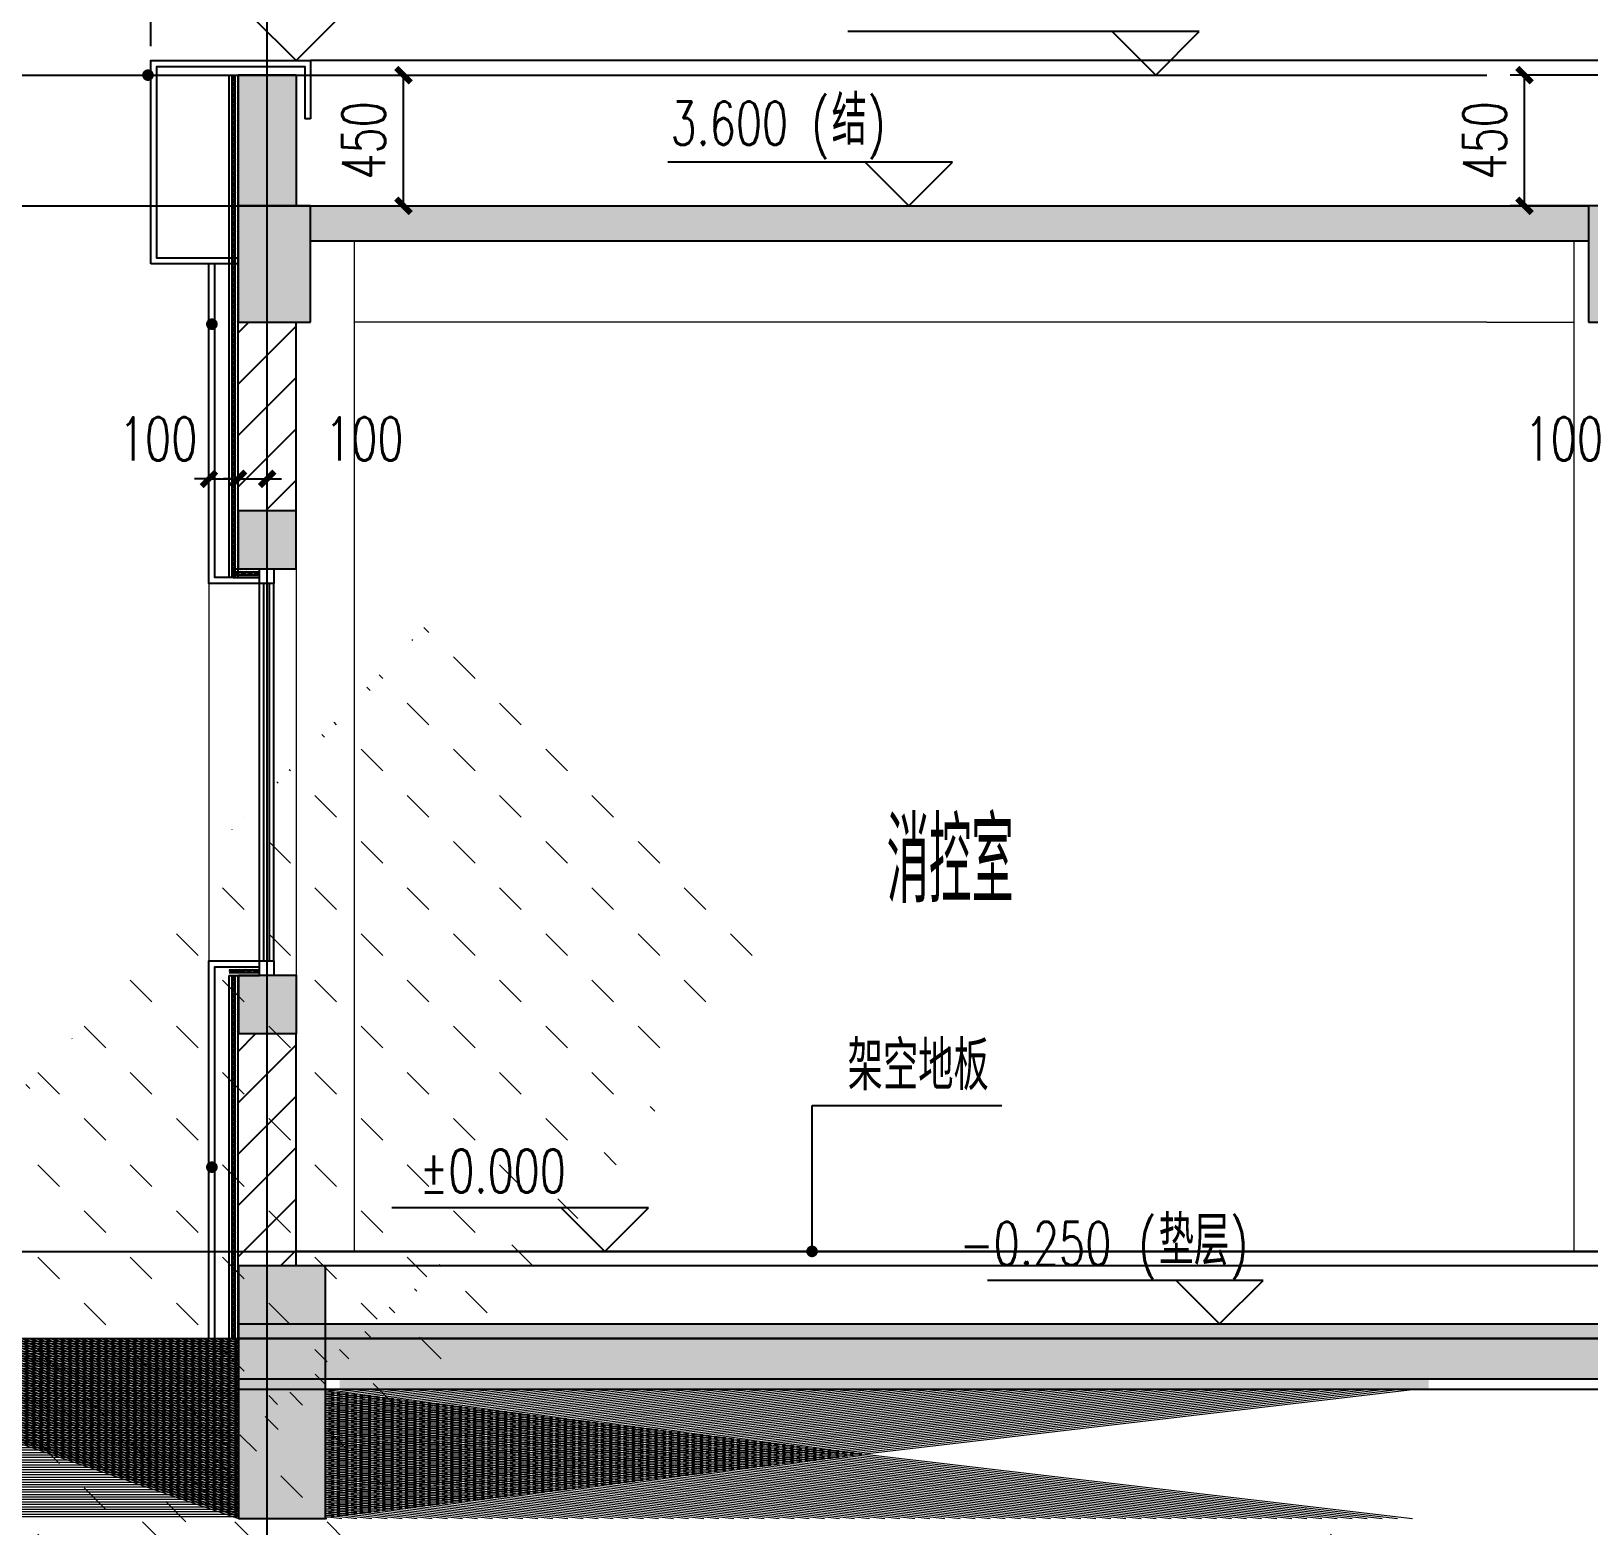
# Model space of a CAD drawing. Extents: x -2377130 to 293730, y -2 to 754590.
# Drawn here: x -2318022 to -2312659, y 516292 to 521439 of the extents above; entities that cross this region are included whole.
import ezdxf

# ---------------------------------------------------------------- set-up
doc = ezdxf.new("R2010")
doc.units = 0
doc.header["$LTSCALE"] = 1000
doc.header["$MEASUREMENT"] = 0
doc.linetypes.add('DOTE', pattern=[2.4200000000000004, 2, -0.2, 0.02, -0.2])
doc.layers.get('Defpoints').update_dxf_attribs({"color": 210})
for name, color, linetype in [('A-AXIS-DOTE', 14, 'DOTE'), ('A-AXIS-DP', 126, 'Continuous'), ('A-AXIS-ELEV', 4, 'Continuous'), ('A-COLS', 6, 'Continuous'), ('A-CURTAIN', 134, 'Continuous'), ('A-HATCH-1', 252, 'Continuous'), ('A-HATCH-2', 251, 'Continuous'), ('A-LIN-V', 9, 'Continuous'), ('A-SFCE', 30, 'Continuous'), ('A-TEXT', 61, 'Continuous'), ('A-WINDOW', 140, 'Continuous'), ('A-云线', 50, 'Continuous'), ('AS-COLN', 6, 'Continuous'), ('AS-WALL', 40, 'Continuous'), ('DIM_SYMB', 3, 'Continuous'), ('PUB_HATCH', 8, 'Continuous'), ('PUB_TEXT', 7, 'Continuous')]:
    doc.layers.add(name, color=color, linetype=linetype)
doc.layers.add('A-WALL-HATCH', color=8, linetype='Continuous', lineweight=13)
doc.styles.add('_TCH_DIM', font='SIMPLEX', dxfattribs={"bigfont": 'GBCBIG'})
doc.styles.add('_TCH_DIM_T3', font='SIMPLEX', dxfattribs={"width": 0.7058823529411765, "bigfont": 'GBCBIG'})
doc.styles.add('_TCH_SPACE', font='SIMPLEX', dxfattribs={"height": 5, "bigfont": 'GBCBIG'})
doc.dimstyles.new('_TCH_ARCH&&50', dxfattribs={"dimtxt": 148.75, "dimasz": 50, "dimexe": 50, "dimexo": 50, "dimgap": 63.12500000000001, "dimtad": 1, "dimdec": 0, "dimzin": 0, "dimdsep": 46, "dimtxsty": '_TCH_DIM_T3', "dimblk": 'ARCHTICK', "dimcen": 0.09, "dimclrt": 7, "dimazin": 2, "dimtfac": 1, "dimtdec": 0, "dimtix": 1, "dimtmove": 2, "dimatfit": 3, "dimfxl": 0, "dimtolj": 1, "dimtzin": 0, "dimarcsym": 0})
pattern_1 = [(45, (0, 89.755675), (-88.3883830036575, 88.3883830036575), [])]

# ---------------------------------------------------------------- blocks, each defined once
blk = doc.blocks.new('_ArchTick')
at = {"color": 0, "linetype": 'ByBlock', "const_width": 0.4}
blk.add_lwpolyline([(-0.5, -0.5), (0.5, 0.5)], dxfattribs=at)
blk = doc.blocks.new('*D1986')
at = {"layer": 'A-AXIS-DP', "color": 0, "lineweight": -2}
for p, q in [((-2312560.000007629, 521287.4520265248), (-2312930.00001526, 521287.4520265248)), ((-2312880.00001526, 520837.4520265248), (-2312880.00001526, 521287.4520265248)), ((-2312560.000007629, 520837.4520265248), (-2312930.00001526, 520837.4520265248))]:
    blk.add_line(p, q, dxfattribs=at)
at = {"layer": 'Defpoints', "color": 0}
for p in [(-2312880.00001526, 521287.4520265248), (-2312510.000007629, 521287.4520265248), (-2312510.000007629, 520837.4520265248)]:
    blk.add_point(p, dxfattribs=at)
at = {"layer": 'A-AXIS-DP', "color": 0, "lineweight": -2, "xscale": 50, "yscale": 50, "zscale": 50}
for p, rotation in [((-2312880.00001526, 521287.4520265248), 90), ((-2312880.00001526, 520837.4520265248), 270)]:
    blk.add_blockref('_ArchTick', p, dxfattribs=dict(at, rotation=rotation))
at = {"layer": 'A-AXIS-DP', "color": 7, "insert": (-2313017.500015259, 521062.4520265253), "char_height": 148.75, "attachment_point": 5, "rotation": 90, "style": '_TCH_DIM_T3'}
blk.add_mtext('\\A1;450', dxfattribs=at)
blk = doc.blocks.new('*D1985')
at = {"layer": 'A-AXIS-DP', "color": 0, "lineweight": -2}
for p, q in [((-2312410.000007629, 519657.4520265246), (-2312410.000007629, 519947.452026725)), ((-2312310.000007628, 519657.4520265246), (-2312310.000007628, 519947.452026725)), ((-2312410.000007629, 519897.452026725), (-2312460.000007629, 519897.452026725)), ((-2312410.000007629, 519897.452026725), (-2312310.000007628, 519897.452026725)), ((-2312310.000007628, 519897.452026725), (-2312260.000007628, 519897.452026725))]:
    blk.add_line(p, q, dxfattribs=at)
at = {"layer": 'Defpoints', "color": 0}
for p in [(-2312310.000007628, 519897.452026725), (-2312410.000007629, 519607.4520265246), (-2312310.000007628, 519607.4520265246)]:
    blk.add_point(p, dxfattribs=at)
at = {"layer": 'A-AXIS-DP', "color": 0, "lineweight": -2, "xscale": 50, "yscale": 50, "zscale": 50}
blk.add_blockref('_ArchTick', (-2312410.000007629, 519897.452026725), dxfattribs=at)
at = {"layer": 'A-AXIS-DP', "color": 0, "lineweight": -2, "xscale": 50, "yscale": 50, "zscale": 50, "rotation": 180}
blk.add_blockref('_ArchTick', (-2312310.000007628, 519897.452026725), dxfattribs=at)
at = {"layer": 'A-AXIS-DP', "color": 7, "insert": (-2312745.000015258, 520034.952026725), "char_height": 148.75, "attachment_point": 5, "style": '_TCH_DIM_T3'}
blk.add_mtext('\\A1;100', dxfattribs=at)
blk = doc.blocks.new('*D1982')
at = {"layer": 'A-AXIS-DP', "color": 0, "lineweight": -2}
for p, q in [((-2317060.00000763, 521287.4520265248), (-2316690.000000002, 521287.4520265248)), ((-2316740.000000002, 520837.4520265248), (-2316740.000000002, 521287.4520265248)), ((-2317060.00000763, 520837.4520265248), (-2316690.000000002, 520837.4520265248))]:
    blk.add_line(p, q, dxfattribs=at)
at = {"layer": 'Defpoints', "color": 0}
for p in [(-2317110.00000763, 521287.4520265248), (-2316740.000000002, 521287.4520265248), (-2317110.00000763, 520837.4520265248)]:
    blk.add_point(p, dxfattribs=at)
at = {"layer": 'A-AXIS-DP', "color": 0, "lineweight": -2, "xscale": 50, "yscale": 50, "zscale": 50}
for p, rotation in [((-2316740.000000002, 521287.4520265248), 90), ((-2316740.000000002, 520837.4520265248), 270)]:
    blk.add_blockref('_ArchTick', p, dxfattribs=dict(at, rotation=rotation))
at = {"layer": 'A-AXIS-DP', "color": 7, "insert": (-2316877.500000001, 521062.4520265253), "char_height": 148.75, "attachment_point": 5, "rotation": 90, "style": '_TCH_DIM_T3'}
blk.add_mtext('\\A1;450', dxfattribs=at)
blk = doc.blocks.new('*D1981')
at = {"layer": 'A-AXIS-DP', "color": 0, "lineweight": -2}
for p, q in [((-2317310.000007629, 519607.4520265246), (-2317310.000007629, 519947.452026725)), ((-2317210.000007628, 519607.4520265246), (-2317210.000007628, 519947.452026725)), ((-2317310.000007629, 519897.452026725), (-2317360.000007629, 519897.452026725)), ((-2317310.000007629, 519897.452026725), (-2317210.000007628, 519897.452026725)), ((-2317210.000007628, 519897.452026725), (-2317160.000007628, 519897.452026725))]:
    blk.add_line(p, q, dxfattribs=at)
at = {"layer": 'Defpoints', "color": 0}
for p in [(-2317210.000007628, 519897.452026725), (-2317310.000007629, 519557.4520265246), (-2317210.000007628, 519557.4520265246)]:
    blk.add_point(p, dxfattribs=at)
at = {"layer": 'A-AXIS-DP', "color": 0, "lineweight": -2, "xscale": 50, "yscale": 50, "zscale": 50}
blk.add_blockref('_ArchTick', (-2317310.000007629, 519897.452026725), dxfattribs=at)
at = {"layer": 'A-AXIS-DP', "color": 0, "lineweight": -2, "xscale": 50, "yscale": 50, "zscale": 50, "rotation": 180}
blk.add_blockref('_ArchTick', (-2317210.000007628, 519897.452026725), dxfattribs=at)
at = {"layer": 'A-AXIS-DP', "color": 7, "insert": (-2316875, 520034.952026725), "char_height": 148.75, "attachment_point": 5, "style": '_TCH_DIM_T3'}
blk.add_mtext('\\A1;100', dxfattribs=at)
blk = doc.blocks.new('*D1980')
at = {"layer": 'A-AXIS-DP', "color": 0, "lineweight": -2}
for p, q in [((-2317410.000007642, 519607.4520265246), (-2317410.000007642, 519947.452026725)), ((-2317310.000007629, 519607.4520265246), (-2317310.000007629, 519947.452026725)), ((-2317410.000007642, 519897.452026725), (-2317460.000007642, 519897.452026725)), ((-2317410.000007642, 519897.452026725), (-2317310.000007629, 519897.452026725)), ((-2317310.000007629, 519897.452026725), (-2317260.000007629, 519897.452026725))]:
    blk.add_line(p, q, dxfattribs=at)
at = {"layer": 'Defpoints', "color": 0}
for p in [(-2317310.000007629, 519897.452026725), (-2317410.000007642, 519557.4520265246), (-2317310.000007629, 519557.4520265246)]:
    blk.add_point(p, dxfattribs=at)
at = {"layer": 'A-AXIS-DP', "color": 0, "lineweight": -2, "xscale": 50, "yscale": 50, "zscale": 50}
blk.add_blockref('_ArchTick', (-2317410.000007642, 519897.452026725), dxfattribs=at)
at = {"layer": 'A-AXIS-DP', "color": 0, "lineweight": -2, "xscale": 50, "yscale": 50, "zscale": 50, "rotation": 180}
blk.add_blockref('_ArchTick', (-2317310.000007629, 519897.452026725), dxfattribs=at)
at = {"layer": 'A-AXIS-DP', "color": 7, "insert": (-2317585.000007642, 520034.952026725), "char_height": 148.75, "attachment_point": 5, "style": '_TCH_DIM_T3'}
blk.add_mtext('\\A1;100', dxfattribs=at)
blk = doc.blocks.new('*D1979')
at = {"layer": 'A-AXIS-DP', "color": 0, "lineweight": -2}
for p, q in [((-2317610.000007642, 521387.4520268087), (-2317610.000007642, 521800.0000000001)), ((-2317210.000007628, 521387.4520268087), (-2317210.000007628, 521800.0000000001)), ((-2317610.000007642, 521750.0000000001), (-2317210.000007628, 521750.0000000001))]:
    blk.add_line(p, q, dxfattribs=at)
at = {"layer": 'Defpoints', "color": 0}
for p in [(-2317210.000007628, 521750.0000000001), (-2317610.000007642, 521337.4520268087), (-2317210.000007628, 521337.4520268087)]:
    blk.add_point(p, dxfattribs=at)
at = {"layer": 'A-AXIS-DP', "color": 0, "lineweight": -2, "xscale": 50, "yscale": 50, "zscale": 50, "rotation": 180}
blk.add_blockref('_ArchTick', (-2317610.000007642, 521750.0000000001), dxfattribs=at)
at = {"layer": 'A-AXIS-DP', "color": 0, "lineweight": -2, "xscale": 50, "yscale": 50, "zscale": 50}
blk.add_blockref('_ArchTick', (-2317210.000007628, 521750.0000000001), dxfattribs=at)
at = {"layer": 'A-AXIS-DP', "color": 7, "insert": (-2317410.000007635, 521887.5000000001), "char_height": 148.75, "attachment_point": 5, "style": '_TCH_DIM_T3'}
blk.add_mtext('\\A1;400', dxfattribs=at)
blk = doc.blocks.new('99平面图例外参$0$$LinePat$夹层保温1')
at = {"color": 0}
for p, q in [((0, 0), (96.00000000000546, 0)), ((0, -50), (96.00000000000546, -50)), ((0, -100), (96.00000000000546, -50)), ((96.00000000000546, -100), (0, -50)), ((0, -100), (96.00000000000546, -100)), ((0, -150), (96.00000000000546, -150))]:
    blk.add_line(p, q, dxfattribs=at)
blk = doc.blocks.new('_FZH')
at = {"color": 8}
blk.add_lwpolyline([(-0.5, -0.5), (0.5, -0.5), (0.5, 0.5), (-0.5, 0.5)], close=True, dxfattribs=at)
at = {"layer": 'PUB_HATCH', "color": 8}
blk.add_solid([(-0.5, -0.5), (0.5, -0.5), (-0.5, 0.5), (0.5, 0.5)], dxfattribs=at)

msp = doc.modelspace()

# ---------------------------------------------------------------- hatches: boundary and pattern name
at = {"layer": 'A-HATCH-1'}
h = msp.add_hatch(dxfattribs=at)
h.set_pattern_fill('混凝土', color=8, scale=20)
h.set_pattern_definition([(49.99999999999999, (-40602123033.27579, -3385484342.547974), (143.4520365201507, -12.55042699651902), [15, -165]), (355, (-40602123033.27579, -3385484342.547974), (-27.7502667226, 150.4384267400024), [12, -132]), (100.4514, (-40602123021.32146, -3385484343.593842), (115.7018763428043, 137.8879084121907), [12.748038, -140.2284224]), (46.18420000000001, (-40602123033.27579, -3385484302.547974), (213.4482097251289, -33.10380286580362), [22.5, -247.5]), (96.6356, (-40602123015.48845, -3385484305.306635), (186.9325411097407, 194.8235741800883), [19.1220576, -210.3426]), (351.1842, (-40602123033.27579, -3385484302.547974), (186.9323890267254, 194.8237201850649), [18, -198]), (21, (-40602123013.27579, -3385484312.547974), (119.3814104236923, -80.52377813306776), [15, -165]), (326.0000000000001, (-40602123013.27579, -3385484312.547974), (48.66306638431634, 145.0300090093706), [12, -132]), (71.4514, (-40602123003.32735, -3385484319.258295), (168.044525716298, 64.50609934199048), [12.748038, -140.2284224]), (37.50000000000001, (-40602123033.27579, -3385484342.547974), (2.431971063458134, 66.5787707662623), [0, -130.4, 0, -134, 0, -132.5]), (7.499999999999999, (-40602123033.27579, -3385484342.547974), (52.61390748842972, 78.88234237647205), [0, -76.39999999999999, 0, -127.4, 0, -50.5]), (327.5, (-40602123077.87579, -3385484342.547974), (106.7644872344818, -4.510974346875951), [0, -50, 0, -156, 0, -207]), (317.5, (-40602123097.87579, -3385484342.547974), (116.6372338684772, 20.02099646646354), [0, -65, 0, -103.6, 0, -147])])
h.paths.add_polyline_path([(-2317060, 516797.4520265246), (-2317060, 516987.4520265246), (-2313010.000007629, 516987.4520265246), (-2313010.000007629, 516797.4520265246)])
h.paths.add_polyline_path([(-2312410.000007628, 516797.4520265246), (-2312410.000007628, 516987.4520265246), (-2313010.000007629, 516987.4520265246), (-2313010.000007629, 516797.4520265246)])
h = msp.add_hatch(dxfattribs=at)
h.set_pattern_fill('砂石碎砖', color=8, scale=10)
h.set_pattern_definition([(49.99999999999999, (-40602123033.27579, -3385484342.547974), (71.72601810686645, -6.275213369701991), [7.5, -82.5]), (355, (-40602123033.27579, -3385484342.547974), (-13.8751326639637, 75.21921330899217), [6, -66]), (100.4514, (-40602123027.29863, -3385484343.070908), (57.85093817140216, 68.94395420609536), [6.374019000000001, -70.114211]), (46.18420000000001, (-40602123033.27579, -3385484322.547974), (106.724104285309, -16.55190087902807), [11.25, -123.75]), (96.6356, (-40602123024.38212, -3385484323.927304), (93.46627015754987, 97.41178704382244), [9.561028799999999, -105.1713]), (351.1842, (-40602123033.27579, -3385484322.547974), (93.46619451336272, 97.41186009253246), [9, -99]), (21, (-40602123023.27579, -3385484327.547974), (59.69070514017258, -40.2618888798178), [7.5, -82.5]), (326.0000000000001, (-40602123023.27579, -3385484327.547974), (24.33153377248448, 72.51500411325027), [6, -66]), (71.4514, (-40602123018.30157, -3385484330.903134), (84.02226285814899, 32.25304967099524), [6.374019000000001, -70.114211])])
h.paths.add_polyline_path([(-2316960, 516797.4520265246), (-2313210.000007629, 516797.4520265246), (-2313210.000007633, 516762.4520261594), (-2316960.000000004, 516762.4520261594)])
at = {"layer": 'A-WALL-HATCH'}
h = msp.add_hatch(dxfattribs=at)
h.set_pattern_fill('夯实土壤', color=8, scale=40)
h.set_pattern_definition([(45, (-40602123200.57701, -3385484292.547974), (-158.9576044107359, 158.9576044107359), []), (45, (-40602123116.57701, -3385484292.547974), (-158.9576044107359, 158.9576044107359), []), (45, (-40602123032.57701, -3385484292.547974), (-158.9576044107359, 158.9576044107359), []), (135, (-40602123200.57701, -3385484292.547974), (-158.9576044107359, -158.9576044107359), [106, -118.8]), (135, (-40602123158.57701, -3385484250.547974), (-158.9576044107359, -158.9576044107359), [106, -118.8]), (135, (-40602123116.57701, -3385484208.547974), (-158.9576044107359, -158.9576044107359), [106, -118.8])])
h.paths.add_polyline_path([(-2317008.774597163, 516762.4520261625), (-2313224.501220697, 516762.4520261625), (-2313224.501220697, 516317.4520265245), (-2317008.774597162, 516317.4520265246)])
h.paths.add_polyline_path([(-2319121.22541809, 516937.4520265246), (-2317308.774597168, 516937.4520265246), (-2317308.774597168, 516317.4520265246), (-2319121.22541809, 516317.4520265246)])
h.paths.add_polyline_path([(-2312611.22541809, 516317.4520265246), (-2312611.225418079, 516762.4520262777), (-2313224.501220698, 516762.4520262777), (-2313224.501220697, 516317.4520265246)])
h.paths.add_polyline_path([(-2310250, 516317.4520265246), (-2310250, 516937.4520265244), (-2312311.22541809, 516937.4520265246), (-2312311.22541809, 516317.4520265246)])
at = {"layer": 'PUB_HATCH'}
for points in [[(-2317310.000007629, 521287.4520265246), (-2317310.000007629, 520837.4520265246), (-2317110.000007629, 520837.4520265246), (-2317110.000007629, 521287.4520265246)], [(-2317060.000007629, 520837.4520265246), (-2317060.000007629, 520717.4520265246), (-2312660.000007628, 520717.4520265246), (-2312660.000007628, 520837.4520265246)]]:
    msp.add_hatch(color=8, dxfattribs=at).paths.add_polyline_path(points)
h = msp.add_hatch(dxfattribs=at)
h.set_pattern_fill('普通砖', color=8, scale=50, style=0)
h.set_pattern_definition(pattern_1)
h.paths.add_polyline_path([(-2317110.000007628, 520437.4520274783), (-2317310.000007628, 520437.4520274783), (-2317310.000007626, 519787.4520267592), (-2317110.000007628, 519787.4520267592)])
h = msp.add_hatch(dxfattribs=at)
h.set_pattern_fill('普通砖', color=8, scale=50, style=0)
h.set_pattern_definition(pattern_1)
h.paths.add_polyline_path([(-2317110.000007628, 517987.452025553), (-2317308.774596962, 517987.452025553), (-2317308.774596962, 518187.4520251464), (-2317310.000007628, 518187.4520251464), (-2317310.000007628, 517187.4520265245), (-2317110.000007628, 517187.4520265245)])

# ---------------------------------------------------------------- linework, layer by layer
at = {"layer": 'A-AXIS-DOTE', "color": 8, "ltscale": 30}
for p, q in [((-2317210.000007628, 515020.4504963547), (-2317210.000007628, 521907.4520265251)), ((-2320506.724205017, 521287.4520265246), (-2313010.000007629, 521287.4520265246)), ((-2320506.724205017, 520837.4520265246), (-2313010.000007629, 520837.4520265246)), ((-2320506.724205017, 517237.4520265246), (-2310160, 517237.4520265246))]:
    msp.add_line(p, q, dxfattribs=at)
at = {"layer": 'A-AXIS-DOTE', "color": 8}
msp.add_line((-2320506.724205017, 516937.4520265246), (-2310160, 516937.4520265246), dxfattribs=at)
at = {"layer": 'A-AXIS-ELEV', "color": 8}
for p, q in [((-2317110, 521337.4520261195), (-2317260, 521487.4520261195)), ((-2317110, 521337.4520261195), (-2316960, 521487.4520261195)), ((-2314000, 521437.4520265246), (-2315210, 521437.4520265246)), ((-2314150, 521287.4520265246), (-2314300, 521437.4520265246)), ((-2314150, 521287.4520265246), (-2314000, 521437.4520265246)), ((-2314850, 520987.6067845011), (-2315830, 520987.6067845011)), ((-2315000, 520837.6067845011), (-2315150, 520987.6067845011)), ((-2315000, 520837.6067845011), (-2314850, 520987.6067845011)), ((-2315896.724205017, 517387.4520265246), (-2316780, 517387.4520265246)), ((-2316046.724205017, 517237.4520265246), (-2316196.724205017, 517387.4520265246)), ((-2316046.724205017, 517237.4520265246), (-2315896.724205017, 517387.4520265246)), ((-2313780, 517137.4520265246), (-2314729.067982992, 517137.4520265246)), ((-2313930, 516987.4520265246), (-2314080, 517137.4520265246)), ((-2313930, 516987.4520265246), (-2313780, 517137.4520265246))]:
    msp.add_line(p, q, dxfattribs=at)
at = {"layer": 'A-CURTAIN', "color": 8}
msp.add_line((-2317060, 521137.4520265246), (-2317080, 521137.4520265246), dxfattribs=at)
for points in [[(-2317610.000007642, 520637.4520268088), (-2317610.000007642, 521337.4520268087), (-2317060, 521337.4520268087), (-2317060, 521137.4520265246)], [(-2317310.000007629, 520657.4520268124), (-2317590.000007642, 520657.452026812), (-2317590.000007642, 521317.4520268087), (-2317080, 521317.4520268087), (-2317080, 521137.4520265246)], [(-2317310.000007629, 520637.4520268124), (-2317610.000007642, 520637.452026812)], [(-2317236.225418076, 519537.4520252013), (-2317410.000007642, 519537.4520252013), (-2317410.000007642, 520637.4520268122)], [(-2317236.225418076, 519557.4520252013), (-2317390.000007642, 519557.4520252013), (-2317390.000007642, 520637.4520268122)], [(-2317410.000007642, 516937.4520265246), (-2317410.000007642, 518237.4520252013), (-2317236.225418089, 518237.4520252013)], [(-2317390.000007642, 516937.4520265246), (-2317390.000007642, 518217.4520252013), (-2317236.225418089, 518217.4520252013)]]:
    msp.add_lwpolyline(points, dxfattribs=at)
at = {"layer": 'A-LIN-V', "color": 8}
msp.add_lwpolyline([(-2312560.000015258, 521337.4520265246), (-2317060, 521337.4520265246)], dxfattribs=at)
at = {"layer": 'A-SFCE', "color": 8}
for p, q in [((-2313010.000007629, 517237.452026994), (-2317110.000007628, 517237.452026994)), ((-2312510.000007629, 517237.4520265246), (-2313060, 517237.4520265246)), ((-2312610.000007628, 517187.4520270387), (-2317210.000007624, 517187.4520265246)), ((-2317310.000007629, 516987.4520265246), (-2312611.22541809, 516987.4520265245)), ((-2333566.724205017, 516937.4520265245), (-2279870, 516937.4520265247)), ((-2312611.22541809, 516937.4520265245), (-2317310.000007629, 516937.4520265246)), ((-2317310.000007629, 516937.4520265246), (-2312611.22541809, 516937.4520265245)), ((-2312611.22541809, 516762.4520262937), (-2317310.000007629, 516762.4520260477))]:
    msp.add_line(p, q, dxfattribs=at)
msp.add_lwpolyline([(-2312611.22541809, 516797.4520265246), (-2317310.000007629, 516797.4520265246)], dxfattribs=at)
at = {"layer": 'A-WALL-HATCH', "color": 8}
for p, q in [((-2316910.000007629, 520717.4520265246), (-2316910.000007629, 517237.4520265246)), ((-2312710.000007628, 520717.4520265246), (-2312710.000007628, 517237.4520265246)), ((-2313010.00000763, 520437.4520265246), (-2316910.000015259, 520437.4520265246)), ((-2313010.000007629, 520437.452027011), (-2312710.000007629, 520437.4520269824)), ((-2317210.000007763, 519587.4520235413), (-2317210.000007762, 518189.9999983402)), ((-2317110.000007628, 519587.4520252011), (-2317110.000007628, 518187.4520251464)), ((-2317410.000007642, 519537.4520252013), (-2317410.000007642, 518237.4520252013)), ((-2317410.000007776, 519537.4520234866), (-2317410.000007776, 518237.4520235415))]:
    msp.add_line(p, q, dxfattribs=at)
at = {"layer": 'A-WINDOW', "color": 8}
for p, q in [((-2317236.225418089, 518237.4520235415), (-2317236.225418089, 519537.4520234866)), ((-2317221.225418089, 518237.4520235415), (-2317221.225418089, 519537.4520234866)), ((-2317201.225418089, 518237.4520235415), (-2317201.225418089, 519537.4520234866)), ((-2317186.225418089, 518237.4520235415), (-2317186.225418089, 519537.4520234866))]:
    msp.add_line(p, q, dxfattribs=at)
for points in [[(-2317186.225418076, 519537.4520234866), (-2317236.225418076, 519537.4520234866), (-2317236.225418076, 519587.4520234866), (-2317186.225418076, 519587.4520234866)], [(-2317186.225418089, 518187.4520235415), (-2317236.225418089, 518187.4520235415), (-2317236.225418089, 518237.4520235415), (-2317186.225418089, 518237.4520235415)]]:
    msp.add_lwpolyline(points, close=True, dxfattribs=at)
at = {"layer": 'A-云线', "color": 8}
msp.add_line((-2317060.000007934, 520717.4520265344), (-2316600, 520717.4520265344), dxfattribs=at)
at = {"layer": 'AS-COLN', "color": 8}
for p, q in [((-2317310.000007629, 521287.4520265246), (-2317310.000007629, 520837.4520265246)), ((-2317110.000007629, 521287.4520265246), (-2317310.000007629, 521287.4520265246)), ((-2317110.000007629, 521287.4520265246), (-2317110.000007629, 520837.4520265246)), ((-2317060.000007934, 520837.4520265058), (-2312660.000007628, 520837.4520265246)), ((-2317060.000007934, 520717.452026561), (-2312660.000007628, 520717.4520265246))]:
    msp.add_line(p, q, dxfattribs=at)
at = {"layer": 'AS-WALL', "color": 8}
for p, q in [((-2317310.000007599, 519787.4520262833), (-2317310.000007513, 520437.4520283203)), ((-2317110.000007616, 519787.4520262833), (-2317110.000007629, 520437.4520283203)), ((-2317310.000007628, 517187.4520265245), (-2317310.000007628, 518187.4520251464)), ((-2317310.000007628, 518187.4520251464), (-2317308.774597571, 518187.4520251465)), ((-2317110.000007628, 517187.4520265245), (-2317110.000007719, 517987.4520252732)), ((-2317310.000007628, 517187.4520265245), (-2317308.774597028, 517187.4520275879))]:
    msp.add_line(p, q, dxfattribs=at)
at = {"layer": 'DIM_SYMB', "color": 8}
for p, q in [((-2315333.362102509, 517237.4520265246), (-2315333.362102509, 517740)), ((-2315333.362102509, 517740), (-2314680, 517740))]:
    msp.add_line(p, q, dxfattribs=at)
at = {"layer": 'DIM_SYMB', "color": 8, "const_width": 20}
for points in [[(-2317614.325865252, 521279.2176962629, 1), (-2317625.674134748, 521295.6863567863, 1)], [(-2317396.592029771, 520439.4013606947, 1), (-2317403.408016006, 520420.5986393053, 1)], [(-2317395.932241607, 517518.3167498689, 1), (-2317404.067773654, 517536.5873031803, 1)], [(-2315333.362102509, 517227.4520265246, 1), (-2315333.362102509, 517247.4520265246, 1)]]:
    msp.add_lwpolyline(points, format="xyb", close=True, dxfattribs=at)

# ---------------------------------------------------------------- block references
at = {"layer": 'A-COLS', "color": 8, "xscale": 400, "yscale": 250, "zscale": 250, "rotation": 90}
msp.add_blockref('_FZH', (-2317185.000007629, 520637.4520274783), dxfattribs=at)
at = {"layer": 'A-COLS', "color": 8}
for p, xscale, yscale, zscale in [((-2312535.000007628, 520637.4520274783), 250, 400, 400), ((-2317210.000007682, 519687.4520263521), 199.9999998877756, 200.0000008141506, 200.0000008141506), ((-2317208.774597018, 518087.4520259601), 199.9999998877756, 200.0000008141506, 200.0000008141506), ((-2317158.774597168, 516752.4520265246), 300, 870, 870)]:
    msp.add_blockref('_FZH', p, dxfattribs=dict(at, xscale=xscale, yscale=yscale, zscale=zscale))
at = {"layer": 'A-HATCH-2', "color": 8, "yscale": 0.2, "zscale": 0.2}
for p, xscale, rotation in [((-2317340.000007754, 521268.2298026272), 0.2002314816409753, 90), ((-2317340.000007754, 521249.0075803897), 0.2002314816409753, 90), ((-2317340.000007754, 521229.7853581521), 0.2002314816409753, 90), ((-2317340.000007754, 521210.5631359146), 0.2002314816409753, 90), ((-2317340.000007754, 521191.3409136771), 0.2002314816409753, 90), ((-2317340.000007754, 521172.1186914395), 0.2002314816409753, 90), ((-2317340.000007754, 521152.896469202), 0.2002314816409753, 90), ((-2317340.000007754, 521133.6742469645), 0.2002314816409753, 90), ((-2317340.000007754, 521114.4520247269), 0.2002314816409753, 90), ((-2317340.000007754, 521095.2298024894), 0.2002314816409753, 90), ((-2317340.000007754, 521076.0075802518), 0.2002314816409753, 90), ((-2317340.000007754, 521056.7853580143), 0.2002314816409753, 90), ((-2317340.000007754, 521037.5631357768), 0.2002314816409753, 90), ((-2317340.000007754, 521018.3409135392), 0.2002314816409753, 90), ((-2317340.000007754, 520999.1186913017), 0.2002314816409753, 90), ((-2317340.000007754, 520979.8964690642), 0.2002314816409753, 90), ((-2317340.000007754, 520960.6742468266), 0.2002314816409753, 90), ((-2317340.000007754, 520941.4520245891), 0.2002314816409753, 90), ((-2317340.000007754, 520922.2298023516), 0.2002314816409753, 90), ((-2317340.000007754, 520903.0075801141), 0.2002314816409753, 90), ((-2317340.000007754, 520883.7853578765), 0.2002314816409753, 90), ((-2317340.000007754, 520864.5631356389), 0.2002314816409753, 90), ((-2317340.000007754, 520845.3409134015), 0.2002314816409753, 90), ((-2317340.000007754, 520826.1186911639), 0.2002314816409753, 90), ((-2317340.000007754, 520806.8964689263), 0.2002314816409753, 90), ((-2317340.000007754, 520787.6742466888), 0.2002314816409753, 90), ((-2317340.000007754, 520768.4520244513), 0.2002314816409753, 90), ((-2317340.000007754, 520749.2298022138), 0.2002314816409753, 90), ((-2317340.000007754, 520730.0075799762), 0.2002314816409753, 90), ((-2317340.000007754, 520710.7853577387), 0.2002314816409753, 90), ((-2317340.000007754, 520691.5631355012), 0.2002314816409753, 90), ((-2317340.000007754, 520672.3409132636), 0.2002314816409753, 90), ((-2317340.000007754, 520653.1186910261), 0.2002314816409753, 90), ((-2317340.000007754, 520633.8964687886), 0.2002314816409753, 90), ((-2317340.000007754, 520614.674246551), 0.2002314816409753, 90), ((-2317340.000007754, 520595.4520243135), 0.2002314816409753, 90), ((-2317340.000007754, 520576.2298020759), 0.2002314816409753, 90), ((-2317340.000007754, 520557.0075798384), 0.2002314816409753, 90), ((-2317340.000007754, 520537.7853576009), 0.2002314816409753, 90), ((-2317340.000007754, 520518.5631353633), 0.2002314816409753, 90), ((-2317340.000007754, 520499.3409131258), 0.2002314816409753, 90), ((-2317340.000007754, 520480.1186908883), 0.2002314816409753, 90), ((-2317340.000007754, 520460.8964686507), 0.2002314816409753, 90), ((-2317340.000007754, 520441.6742464132), 0.2002314816409753, 90), ((-2317340.000007754, 520422.4520241757), 0.2002314816409753, 90), ((-2317340.000007754, 520403.2298019381), 0.2002314816409753, 90), ((-2317340.000007754, 520384.0075797006), 0.2002314816409753, 90), ((-2317340.000007754, 520364.7853574631), 0.2002314816409753, 90), ((-2317340.000007754, 520345.5631352256), 0.2002314816409753, 90), ((-2317340.000007754, 520326.340912988), 0.2002314816409753, 90), ((-2317340.000007754, 520307.1186907504), 0.2002314816409753, 90), ((-2317340.000007754, 520287.8964685129), 0.2002314816409753, 90), ((-2317340.000007754, 520268.6742462754), 0.2002314816409753, 90), ((-2317340.000007754, 520249.4520240378), 0.2002314816409753, 90), ((-2317340.000007754, 520230.2298018003), 0.2002314816409753, 90), ((-2317340.000007754, 520211.0075795628), 0.2002314816409753, 90), ((-2317340.000007754, 520191.7853573253), 0.2002314816409753, 90), ((-2317340.000007754, 520172.5631350877), 0.2002314816409753, 90), ((-2317340.000007754, 520153.3409128502), 0.2002314816409753, 90), ((-2317340.000007754, 520134.1186906127), 0.2002314816409753, 90), ((-2317340.000007754, 520114.8964683751), 0.2002314816409753, 90), ((-2317340.000007754, 520095.6742461376), 0.2002314816409753, 90), ((-2317340.000007754, 520076.4520239001), 0.2002314816409753, 90), ((-2317340.000007754, 520057.2298016625), 0.2002314816409753, 90), ((-2317340.000007754, 520038.007579425), 0.2002314816409753, 90), ((-2317340.000007754, 520018.7853571874), 0.2002314816409753, 90), ((-2317340.000007754, 519999.5631349499), 0.2002314816409753, 90), ((-2317340.000007754, 519980.3409127124), 0.2002314816409753, 90), ((-2317340.000007754, 519961.1186904748), 0.2002314816409753, 90), ((-2317340.000007754, 519941.8964682373), 0.2002314816409753, 90), ((-2317340.000007754, 519922.6742459998), 0.2002314816409753, 90), ((-2317340.000007754, 519903.4520237622), 0.2002314816409753, 90), ((-2317340.000007754, 519884.2298015247), 0.2002314816409753, 90), ((-2317340.000007754, 519865.0075792872), 0.2002314816409753, 90), ((-2317340.000007754, 519845.7853570496), 0.2002314816409753, 90), ((-2317340.000007754, 519826.5631348121), 0.2002314816409753, 90), ((-2317340.000007754, 519807.3409125746), 0.2002314816409753, 90), ((-2317340.000007754, 519788.118690337), 0.2002314816409753, 90), ((-2317340.000007754, 519768.8964680995), 0.2002314816409753, 90), ((-2317340.000007754, 519749.6742458619), 0.2002314816409753, 90), ((-2317340.000007754, 519730.4520236244), 0.2002314816409753, 90), ((-2317340.000007754, 519711.2298013869), 0.2002314816409753, 90), ((-2317340.000007754, 519692.0075791493), 0.2002314816409753, 90), ((-2317340.000007754, 519672.7853569118), 0.2002314816409753, 90), ((-2317340.000007754, 519653.5631346743), 0.2002314816409753, 90), ((-2317340.000007754, 519634.3409124367), 0.2002314816409753, 90), ((-2317340.000007754, 519615.1186901992), 0.2002314816409753, 90), ((-2317340.000007754, 519595.8964679617), 0.2002314816409753, 90), ((-2317340.000007754, 519576.6742457242), 0.2002314816409753, 90), ((-2317340.000007754, 519557.4520234866), 0.2002314816409753, 90), ((-2317340.000007754, 518187.4520249197), -0.2864583333551449, 180), ((-2317340.000007742, 518168.221254277), 0.2003205125996481, 90), ((-2317326.225418202, 518187.4520249197), -0.2343750003274047, 180), ((-2317312.500007752, 518187.4520249197), -0.2864583333551449, 180), ((-2317303.725418171, 518187.4520249197), -0.2343750003274047, 180), ((-2317281.225418139, 518187.4520249197), -0.2343750003274047, 180), ((-2317258.725418108, 518187.4520249197), -0.2343750003274047, 180), ((-2317340.000007742, 518148.9904850675), 0.2003205125996481, 90), ((-2317340.000007742, 518129.7597158579), 0.2003205125996481, 90), ((-2317340.000007742, 518110.5289466484), 0.2003205125996481, 90), ((-2317340.000007742, 518091.2981774388), 0.2003205125996481, 90), ((-2317340.000007742, 518072.0674082292), 0.2003205125996481, 90), ((-2317340.000007742, 518052.8366390197), 0.2003205125996481, 90), ((-2317340.000007742, 518033.6058698101), 0.2003205125996481, 90), ((-2317340.000007742, 518014.3751006005), 0.2003205125996481, 90), ((-2317340.000007742, 517995.1443313909), 0.2003205125996481, 90), ((-2317340.000007742, 517975.9135621813), 0.2003205125996481, 90), ((-2317340.000007742, 517956.6827929718), 0.2003205125996481, 90), ((-2317340.000007742, 517937.4520237622), 0.2003205125996481, 90), ((-2317340.000007742, 517918.2212545527), 0.2003205125996481, 90), ((-2317340.000007742, 517898.9904853431), 0.2003205125996481, 90), ((-2317340.000007742, 517879.7597161335), 0.2003205125996481, 90), ((-2317340.000007742, 517860.528946924), 0.2003205125996481, 90), ((-2317340.000007742, 517841.2981777144), 0.2003205125996481, 90), ((-2317340.000007742, 517822.0674085048), 0.2003205125996481, 90), ((-2317340.000007742, 517802.8366392953), 0.2003205125996481, 90), ((-2317340.000007742, 517783.6058700857), 0.2003205125996481, 90), ((-2317340.000007742, 517764.3751008761), 0.2003205125996481, 90), ((-2317340.000007742, 517745.1443316666), 0.2003205125996481, 90), ((-2317340.000007742, 517725.913562457), 0.2003205125996481, 90), ((-2317340.000007742, 517706.6827932474), 0.2003205125996481, 90), ((-2317340.000007742, 517687.4520240378), 0.2003205125996481, 90), ((-2317340.000007742, 517668.2212548283), 0.2003205125996481, 90), ((-2317340.000007742, 517648.9904856187), 0.2003205125996481, 90), ((-2317340.000007742, 517629.7597164091), 0.2003205125996481, 90), ((-2317340.000007742, 517610.5289471996), 0.2003205125996481, 90), ((-2317340.000007742, 517591.29817799), 0.2003205125996481, 90), ((-2317340.000007742, 517572.0674087805), 0.2003205125996481, 90), ((-2317340.000007742, 517552.8366395709), 0.2003205125996481, 90), ((-2317340.000007742, 517533.6058703613), 0.2003205125996481, 90), ((-2317340.000007742, 517514.3751011518), 0.2003205125996481, 90), ((-2317340.000007742, 517495.1443319422), 0.2003205125996481, 90), ((-2317340.000007742, 517475.9135627326), 0.2003205125996481, 90), ((-2317340.000007742, 517456.6827935231), 0.2003205125996481, 90), ((-2317340.000007742, 517437.4520243135), 0.2003205125996481, 90), ((-2317340.000007742, 517418.2212551039), 0.2003205125996481, 90), ((-2317340.000007742, 517398.9904858943), 0.2003205125996481, 90), ((-2317340.000007742, 517379.7597166848), 0.2003205125996481, 90), ((-2317340.000007742, 517360.5289474752), 0.2003205125996481, 90), ((-2317340.000007742, 517341.2981782656), 0.2003205125996481, 90), ((-2317340.000007742, 517322.0674090561), 0.2003205125996481, 90), ((-2317340.000007742, 517302.8366398465), 0.2003205125996481, 90), ((-2317340.000007742, 517283.6058706369), 0.2003205125996481, 90), ((-2317340.000007742, 517264.3751014274), 0.2003205125996481, 90), ((-2317340.000007742, 517245.1443322178), 0.2003205125996481, 90), ((-2317340.000007742, 517225.9135630082), 0.2003205125996481, 90), ((-2317340.000007742, 517206.6827937987), 0.2003205125996481, 90), ((-2317340.000007742, 517187.4520245891), 0.2003205125996481, 90), ((-2317340.000007742, 517168.2212553796), 0.2003205125996481, 90), ((-2317340.000007742, 517148.99048617), 0.2003205125996481, 90), ((-2317340.000007742, 517129.7597169604), 0.2003205125996481, 90), ((-2317340.000007742, 517110.5289477509), 0.2003205125996481, 90), ((-2317340.000007742, 517091.2981785412), 0.2003205125996481, 90), ((-2317340.000007742, 517072.0674093317), 0.2003205125996481, 90), ((-2317340.000007742, 517052.8366401221), 0.2003205125996481, 90), ((-2317340.000007742, 517033.6058709126), 0.2003205125996481, 90), ((-2317340.000007742, 517014.375101703), 0.2003205125996481, 90), ((-2317340.000007742, 516995.1443324934), 0.2003205125996481, 90), ((-2317340.000007742, 516975.9135632839), 0.2003205125996481, 90), ((-2317340.000007742, 516956.6827940743), 0.2003205125996481, 90), ((-2317340.000007742, 516937.4520248647), 0.2003205125996481, 90)]:
    msp.add_blockref('99平面图例外参$0$$LinePat$夹层保温1', p, dxfattribs=dict(at, xscale=xscale, rotation=rotation))
at = {"layer": 'A-HATCH-2', "color": 8, "xscale": 0.2343750003601466, "yscale": 0.2, "zscale": 0.2}
for p in [(-2317326.225418215, 519587.4520235413), (-2317303.72541818, 519587.4520235413), (-2317281.225418146, 519587.4520235413), (-2317258.725418111, 519587.4520235413)]:
    msp.add_blockref('99平面图例外参$0$$LinePat$夹层保温1', p, dxfattribs=at)

# ---------------------------------------------------------------- texts
at = {"layer": 'A-TEXT', "color": 8, "style": '_TCH_SPACE', "width": 0.7}
msp.add_text('消控室', height=289.3617021276596, dxfattribs=at).set_placement((-2315076.511436462, 518437.4520265246))
at = {"layer": 'PUB_TEXT', "color": 8, "style": '_TCH_DIM', "width": 0.7058823529411765}
for s, p in [('3.600', (-2315821, 521047.4520265246)), ('(', (-2315336, 521047.4520265246)), (')', (-2315143.127659575, 521047.4520265246)), ('%%P0.000', (-2316685, 517439.9520265246)), ('-0.250', (-2314824.999997457, 517189.9520265246)), ('(', (-2314209.999997457, 517189.9520265246)), (')', (-2313894.255316606, 517189.9520265246))]:
    msp.add_text(s, height=148.75, dxfattribs=at).set_placement(p)
at = {"layer": 'PUB_TEXT', "color": 8, "style": '_TCH_DIM'}
for s, p in [('结', (-2315266, 521047.4520265246)), ('架空地板', (-2315210.957446808, 517792.5)), ('垫层', (-2314139.999997457, 517189.9520265246))]:
    msp.add_text(s, height=168.7943262411347, dxfattribs=at).set_placement(p)

# ---------------------------------------------------------------- dimensions: what is measured, and where the dimension line sits
at = {"layer": 'A-AXIS-DP', "color": 8}
for p1, p2, distance, picture, middle in [((-2317610.000007642, 521337.4520268087), (-2317210.000007628, 521337.4520268087), 412.5479731914238, '*D1979', (-2317410.000007635, 521887.5000000001)), ((-2317110.000007629, 520837.4520265246), (-2317110.000007629, 521287.4520265246), -370.0000076270662, '*D1982', (-2316877.500000001, 521062.4520265253)), ((-2312510.000007628, 520837.4520265246), (-2312510.000007628, 521287.4520265246), 370.0000076321885, '*D1986', (-2313017.500015259, 521062.4520265253))]:
    dim = msp.add_aligned_dim(p1=p1, p2=p2, distance=distance, dimstyle='_TCH_ARCH&&50', dxfattribs=at)
    dim.commit()
    dim.dimension.update_dxf_attribs({"geometry": picture, "text_midpoint": middle})
for base, p1, p2, picture, middle in [((-2317310.000007629, 519897.452026725), (-2317410.000007642, 519557.4520265246), (-2317310.000007629, 519557.4520265246), '*D1980', (-2317585.000007642, 520034.952026725)), ((-2317210.000007628, 519897.452026725), (-2317310.000007629, 519557.4520265246), (-2317210.000007628, 519557.4520265246), '*D1981', (-2316875, 520034.952026725)), ((-2312310.000007628, 519897.452026725), (-2312410.000007629, 519607.4520265246), (-2312310.000007628, 519607.4520265246), '*D1985', (-2312745.000015258, 520034.952026725))]:
    dim = msp.add_linear_dim(base=base, p1=p1, p2=p2, angle=0, dimstyle='_TCH_ARCH&&50', dxfattribs=at)
    dim.commit()
    dim.dimension.update_dxf_attribs({"geometry": picture, "text_midpoint": middle, "dimtype": 161})

doc.saveas('drawing.dxf')
